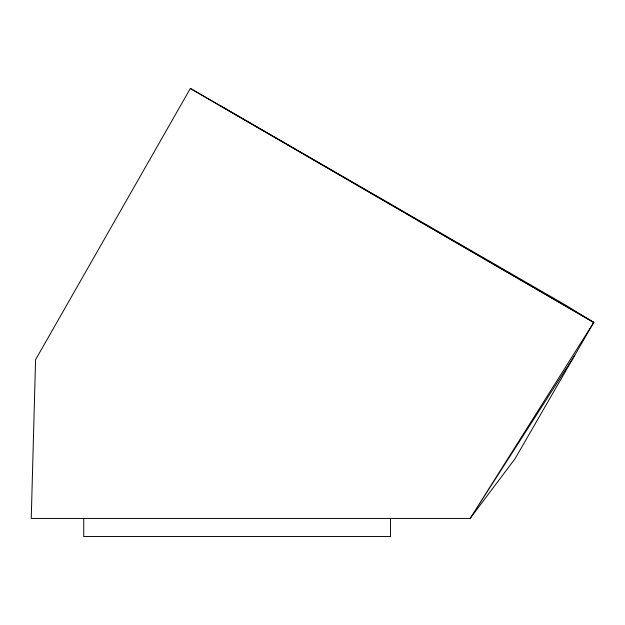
<?xml version="1.0" encoding="UTF-8"?>
<svg xmlns="http://www.w3.org/2000/svg" width="625" height="625" viewBox="0 0 625 625"><rect width="100%" height="100%" fill="white"/><g stroke="black" fill="none" stroke-linecap="round" stroke-linejoin="round"><path stroke-width="0.94" d="M190.352 88.469L35.57 359.695L31.25 518.43L470.125 518.43L515 458.812L593.75 322.414L564.203 304.312L190.352 88.469L593.75 322.414L470.125 518.43L574.742 355.336M220.141 105.664L593.75 322.414M390.469 518.43L390.469 536.531L83.75 536.531L83.75 518.43"/></g></svg>
